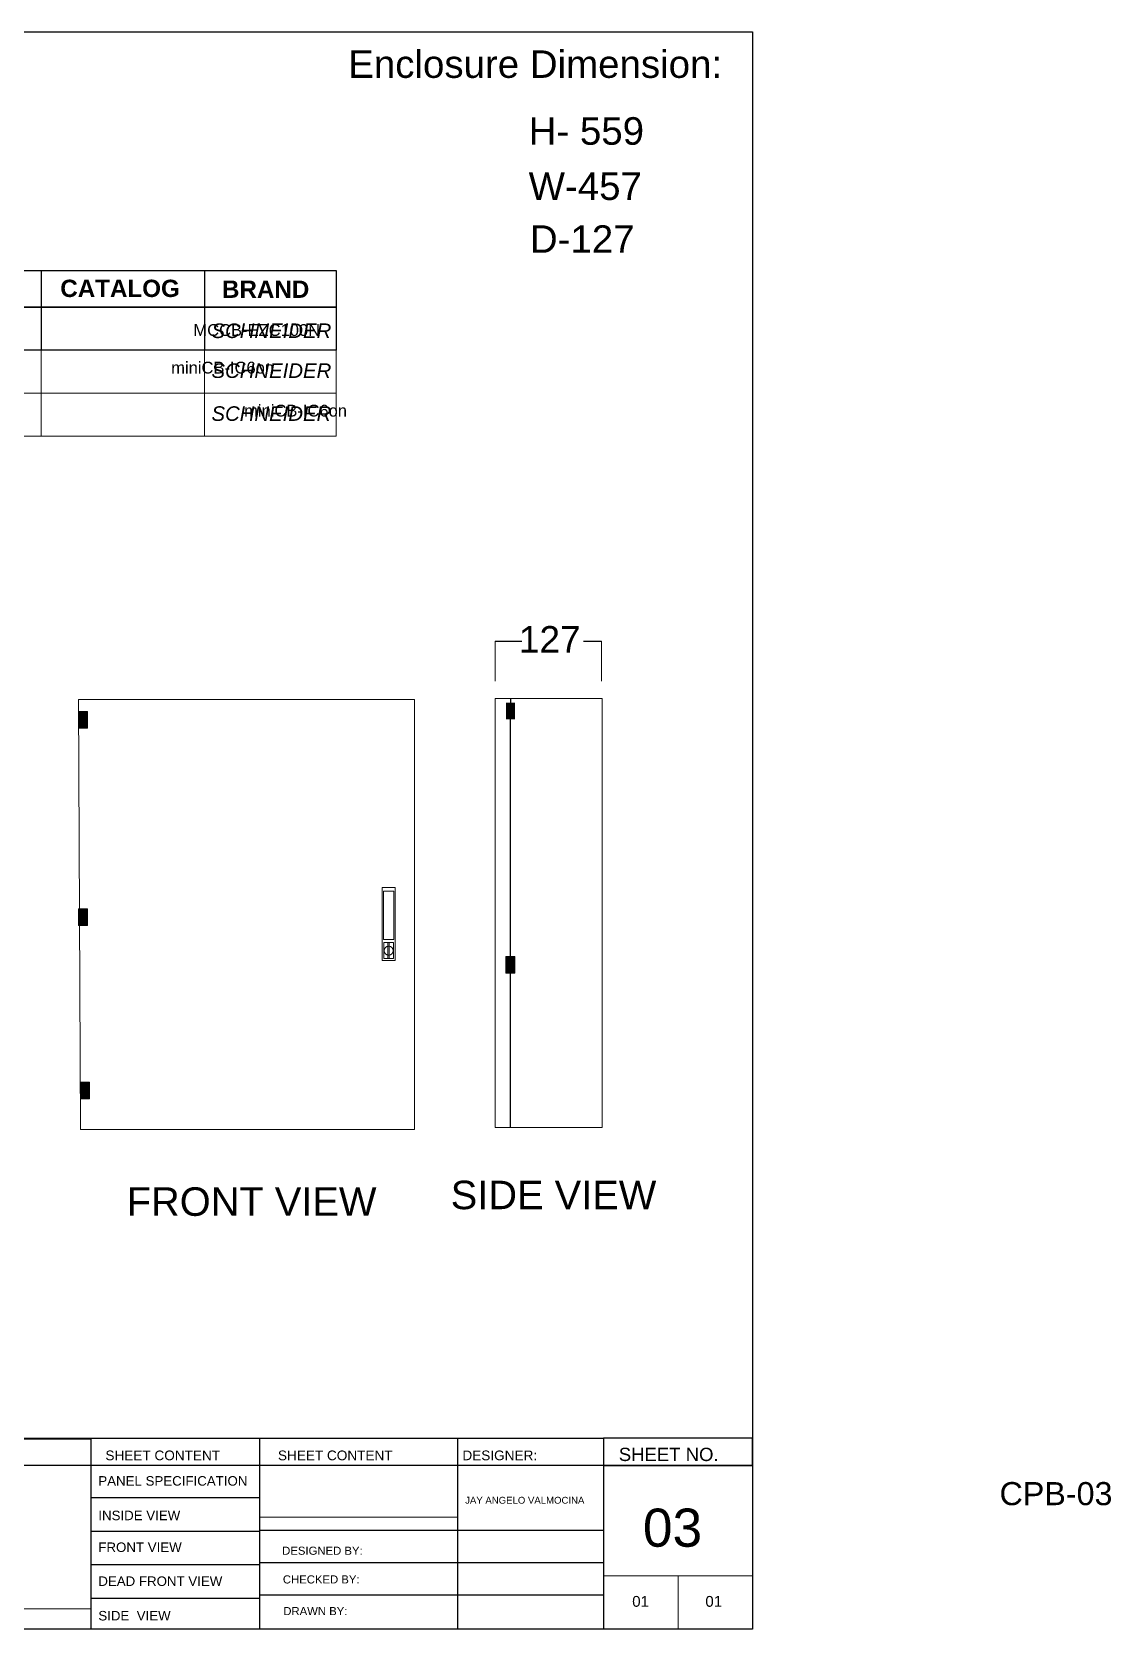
# Model space of a CAD drawing. Header units: inches. Extents: x 18739 to 22272, y 3658 to 7913.
# Drawn here: x 21900.9 to 22041.3, y 5481.3 to 5689.1 of the extents above; entities that cross this region are included whole.
import ezdxf

# ---------------------------------------------------------------- set-up
doc = ezdxf.new("R2010")
doc.units = ezdxf.units.IN
doc.header["$MEASUREMENT"] = 0
doc.layers.add('DOOR', color=1, linetype='Continuous')
doc.layers.add('ENCLOSRURE', color=7, linetype='Continuous', lineweight=20)
doc.styles.get("Standard").update_dxf_attribs({"font": 'arial.ttf'})
doc.styles.add('style2', font='swissk.ttf')

msp = doc.modelspace()

# ---------------------------------------------------------------- hatches: boundary and pattern name
at = {"layer": 'ENCLOSRURE'}
h = msp.add_hatch(color=0, dxfattribs=at)
h.dxf.hatch_style = 1
h.paths.add_polyline_path([(21908.13997, 5600.70124), (21906.97229, 5600.70124), (21906.97229, 5598.5355), (21908.13997, 5598.5355)])
h = msp.add_hatch(color=0, dxfattribs=at)
h.dxf.hatch_style = 1
h.paths.add_polyline_path([(21963.73751, 5601.85744), (21962.57057, 5601.85744), (21962.57057, 5599.69169), (21963.73751, 5599.69169)])
h = msp.add_hatch(color=0, dxfattribs=at)
h.dxf.hatch_style = 1
h.paths.add_polyline_path([(21908.13997, 5575.00521), (21906.97229, 5575.00521), (21906.97229, 5572.83947), (21908.13997, 5572.83947)])
h = msp.add_hatch(color=0, dxfattribs=at)
h.dxf.hatch_style = 1
h.paths.add_polyline_path([(21963.73751, 5568.83894), (21962.57057, 5568.83894), (21962.57057, 5566.6732), (21963.73751, 5566.6732)])
h = msp.add_hatch(color=0, dxfattribs=at)
h.dxf.hatch_style = 1
h.paths.add_polyline_path([(21908.39275, 5552.47985), (21907.22507, 5552.47985), (21907.22507, 5550.31411), (21908.39275, 5550.31411)])

# ---------------------------------------------------------------- linework, layer by layer
for p, q in [((21902.13051, 5658.08347), (21902.13051, 5647.70841)), ((21923.35923, 5658.08347), (21923.35923, 5647.70841)), ((21963.16655, 5602.40866), (21963.16655, 5601.83811)), ((21727.43864, 5506.13616, 0.00935), (21975.28624, 5506.13616, 0.00935)), ((21930.54394, 5481.3132, 0.01028), (21930.54394, 5506.07709, 0.01028)), ((21956.33249, 5481.3132, 0.01028), (21956.33249, 5506.07709, 0.01028)), ((21975.28624, 5506.13616, 0.01028), (21975.28624, 5481.31914, 0.01028)), ((21994.54855, 5502.58651, 0.01028), (21796.22652, 5502.58649, -0.00122)), ((21930.54394, 5498.38153, 77.40414), (21908.56778, 5498.38153, 77.40583)), ((21930.54394, 5494.02432, 77.40414), (21908.56778, 5494.02432, 77.40583)), ((21975.28624, 5494.15624, 0.00863), (21930.54394, 5494.15624, 0.01028)), ((21930.54394, 5489.66711, 77.40414), (21908.56778, 5489.66711, 77.40583)), ((21975.28624, 5489.94111, 0.00863), (21930.54887, 5489.94111, 0.01028)), ((21930.54394, 5485.30989, 77.40414), (21908.56778, 5485.30989, 77.40583)), ((21975.28624, 5485.72598, 0.00863), (21930.54394, 5485.72598, 0.01027))]:
    msp.add_line(p, q)
at = {"color": 251, "true_color": 0x636466}
for p, q in [((21961.1899, 5609.86678), (21964.64528, 5609.86678)), ((21972.66099, 5609.86678), (21974.99219, 5609.86678))]:
    msp.add_line(p, q, dxfattribs=at)
at = {"color": 0}
msp.add_line((21963.1279, 5601.42814), (21963.1279, 5546.5459), dxfattribs=at)
at = {"elevation": 0.01028}
for points in [[(21727.43864, 5481.3132), (21727.43864, 5689.11829), (21994.65049, 5689.11829), (21994.65049, 5481.3132)], [(21908.56778, 5481.3132), (21841.97459, 5481.3132), (21841.97459, 5506.07709), (21908.56778, 5506.07709)], [(21975.28624, 5502.58651), (21994.65049, 5502.57417), (21994.65049, 5506.15883), (21975.28624, 5506.13616)]]:
    msp.add_lwpolyline(points, close=True, dxfattribs=at)
for points in [[(21876.16788, 5658.08347), (21940.48756, 5658.08347), (21940.48756, 5653.29111), (21876.16788, 5653.29111)], [(21876.16788, 5653.29111), (21940.48756, 5653.29111), (21940.48756, 5647.70841), (21876.16788, 5647.70841)]]:
    msp.add_lwpolyline(points)
at = {"layer": 'ENCLOSRURE'}
for p, q in [((21902.13051, 5647.70841), (21902.13051, 5642.1257)), ((21923.35923, 5647.70841), (21923.35923, 5642.1257)), ((21902.13051, 5642.1257), (21902.13051, 5636.543)), ((21923.35923, 5642.1257), (21923.35923, 5636.543))]:
    msp.add_line(p, q, dxfattribs=at)
at = {"layer": 'ENCLOSRURE', "color": 252}
for p, q in [((21961.1899, 5604.64561), (21961.1899, 5609.86678)), ((21974.99219, 5604.64561), (21974.99219, 5609.86678))]:
    msp.add_line(p, q, dxfattribs=at)
at = {"layer": 'ENCLOSRURE', "color": 0}
for p, q in [((21930.54394, 5495.87533), (21956.33249, 5495.87533)), ((21975.28624, 5488.23904), (21994.65049, 5488.23904)), ((21984.96837, 5488.23904), (21984.99292, 5481.3132, 0.01028)), ((21842.03877, 5483.95564, 0.01028), (21908.56497, 5483.95564, -0.16217))]:
    msp.add_line(p, q, dxfattribs=at)
at = {"layer": 'ENCLOSRURE'}
for points in [[(21940.48756, 5642.1257), (21818.70385, 5642.1257), (21818.70385, 5647.70841), (21940.48756, 5647.70841)], [(21940.48756, 5636.543), (21818.70385, 5636.543), (21818.70385, 5642.1257), (21940.48756, 5642.1257)], [(21906.95109, 5602.27325), (21950.67016, 5602.27325), (21950.67016, 5546.3034), (21907.23976, 5546.3034)], [(21961.1899, 5602.40564), (21975.09923, 5602.40564), (21975.09923, 5546.55828), (21961.1899, 5546.55828)]]:
    msp.add_lwpolyline(points, close=True, dxfattribs=at)
at = {"layer": 'ENCLOSRURE', "color": 0}
for points in [[(21906.97229, 5600.70124), (21908.14207, 5600.70124), (21908.14207, 5598.5355), (21906.97229, 5598.5355)], [(21906.97229, 5575.00521), (21908.14207, 5575.00521), (21908.14207, 5572.83947), (21906.97229, 5572.83947)], [(21962.57057, 5568.83894), (21963.73751, 5568.83894), (21963.73751, 5566.6732), (21962.57057, 5566.6732)], [(21907.22507, 5552.47985), (21908.39484, 5552.47985), (21908.39484, 5550.31411), (21907.22507, 5550.31411)]]:
    msp.add_lwpolyline(points, close=True, dxfattribs=at)
at = {"layer": 'ENCLOSRURE', "color": 7}
msp.add_lwpolyline([(21946.45999, 5577.78296), (21948.16192, 5577.78296), (21948.16192, 5568.28475), (21946.45999, 5568.28475)], close=True, dxfattribs=at)
at = {"layer": 'ENCLOSRURE', "color": 8}
for points in [[(21946.64357, 5577.30429), (21947.97268, 5577.30429), (21947.97268, 5571.02326), (21946.64357, 5571.02326)], [(21946.67539, 5570.65938), (21947.97032, 5570.65938), (21947.97032, 5568.5487), (21946.67539, 5568.5487)], [(21947.22294, 5570.65258), (21947.36652, 5570.65258), (21947.36652, 5568.55602), (21947.22294, 5568.55602)]]:
    msp.add_lwpolyline(points, close=True, dxfattribs=at)
at = {"layer": 'ENCLOSRURE', "color": 9}
msp.add_circle((21947.30919, 5569.57818), 0.5902, dxfattribs=at)

# ---------------------------------------------------------------- texts
at = {"color": 0}
msp.add_text('SHEET NO.', height=1.724581, dxfattribs=at).set_placement((21977.26409, 5503.17499, 335.18722))
at = {"attachment_point": 1}
for s, width, gutter_width, heights, insert, char_height in [('\\pt6.1559;{\\fArial|b1|i0|c0|p34;\\H1.0975x;CATALOG\\P}', 2.7127744, 1, [0], (21904.60019, 5656.88336), 2.0519552), ('\\pt6.1559;{\\fArial|b1|i0|c0|p34;\\H1.0975x;BRAND\\P}', 2.7127744, 1, [0], (21925.63519, 5656.76966), 2.0519552), ('{\\fArial|b0|i1|c0|p34;\\H1.0975x;SCHNEIDER }', 8.8886288, 1, [0.83509], (21924.26803, 5651.18655), 1.726423), ('{\\fArial|b0|i1|c0|p34;\\H1.0975x;SCHNEIDER }', 8.8886288, 1, [0.83509], (21924.26803, 5645.99233), 1.726423), ('{\\fArial|b0|i1|c0|p34;\\H1.0975x;SCHNEIDER }', 8.8886288, 1, [0.83509], (21924.26803, 5640.40963), 1.726423), ('FRONT VIEW', 54.121808, 23.56707, [0.83509], (21913.23734, 5538.78572), 3.70656), ('SIDE VIEW', 54.121808, 23.56707, [0.83509], (21955.39162, 5539.6515), 3.70656), ('DESIGNED BY:', 91.7572825, 1, [0.83509], (21933.46709, 5492.03296, 0.01028), 1.0537831), ('CHECKED BY:', 91.7572825, 1, [0.83509], (21933.55598, 5488.29881, 0.01028), 1.0537831), ('DRAWN BY:', 91.7572825, 1, [0.83509], (21933.61436, 5484.1758, 0.01028), 1.053783)]:
    msp.add_mtext_dynamic_manual_height_columns(s, width=width, gutter_width=gutter_width, heights=heights, dxfattribs=dict(at, insert=insert, char_height=char_height))
note = msp.add_mtext_dynamic_manual_height_columns('\\pt4.205;{\\H1.0975x;MCCB-EZC100N\\P\\P}', width=2.7313605, gutter_width=13.95132, heights=[0.83509, 0], dxfattribs=dict(insert=(21905.23779, 5651.10063), char_height=1.4016827, attachment_point=1))
for column, words in zip(note.columns.linked_columns, ['\\pt4.205;{\\H1.0975x;\\P \\P}']):
    column.text = words
note = msp.add_mtext_dynamic_manual_height_columns('{\\H1.0975x;miniCB-IC6on\\P}', width=2.7313605, gutter_width=11.20509, heights=[0.83509, 0], dxfattribs=dict(insert=(21905.09604, 5646.21252), char_height=1.4016827, attachment_point=1))
for column, words in zip(note.columns.linked_columns, ['{\\H1.0975x;\\P\\pt4.205; \\P}']):
    column.text = words
note = msp.add_mtext_dynamic_manual_height_columns('{\\H1.0975x;miniCB-IC6on\\P}', width=2.7313605, gutter_width=20.6969, heights=[0.83509, 0], dxfattribs=dict(insert=(21905.09604, 5640.61598), char_height=1.4016827, attachment_point=1))
for column, words in zip(note.columns.linked_columns, ['{\\H1.0975x;\\P\\pt4.205;\\P \\P}']):
    column.text = words
at = {"color": 0, "attachment_point": 1}
for s, width, insert, char_height in [('SHEET CONTENT', 70.8771784, (21910.472, 5504.54135, 0.01028), 1.2645397), ('SHEET CONTENT', 70.8771784, (21932.91509, 5504.54135, 0.01028), 1.2645397), ('DESIGNER:', 40.9522683, (21956.91567, 5504.54135, 0.01028), 1.26454)]:
    msp.add_mtext_dynamic_manual_height_columns(s, width=width, gutter_width=1, heights=[0.83509], dxfattribs=dict(at, insert=insert, char_height=char_height))
note = msp.add_mtext_dynamic_manual_height_columns('CPB-03\\P', width=91.7572825, gutter_width=0, heights=[0.83509, 0], dxfattribs=dict(insert=(21935.03784, 5500.43687, 0.02932), char_height=3.004152, attachment_point=1, style='style2'))
at = {"layer": 'DOOR', "color": 253, "lineweight": 0, "style": 'style2'}
msp.add_text('03', height=4.965208, dxfattribs=at).set_placement((21980.39649, 5492.02283, -59.30362))
at = {"layer": 'ENCLOSRURE', "color": 0}
for s, height, p in [('Enclosure Dimension:', 3.5801425, (21942.05963, 5683.14188)), ('H- 559', 3.580142, (21965.53848, 5674.44418)), ('W-457', 3.580142, (21965.53848, 5667.25964)), ('D-127', 3.580142, (21965.69617, 5660.37988)), ('PANEL SPECIFICATION', 1.2370564, (21909.54852, 5499.97244)), ('INSIDE VIEW', 1.2370564, (21909.54852, 5495.47552)), ('FRONT VIEW', 1.237056, (21909.54852, 5491.34202)), ('DEAD FRONT VIEW', 1.2370564, (21909.54852, 5486.92345)), ('01', 1.401898, (21979.00808, 5484.2153)), ('01', 1.401898, (21988.52181, 5484.2153)), ('SIDE  VIEW', 1.237056, (21909.54852, 5482.43361))]:
    msp.add_text(s, height=height, dxfattribs=at).set_placement(p)
at = {"layer": 'ENCLOSRURE'}
msp.add_text(' 127', height=3.441698, dxfattribs=at).set_placement((21962.93327, 5608.36981))
at = {"layer": 'ENCLOSRURE', "color": 0, "style": 'style2'}
msp.add_text('JAY ANGELO VALMOCINA', height=0.8920085, dxfattribs=at).set_placement((21957.27253, 5497.6267))

doc.saveas('drawing.dxf')
